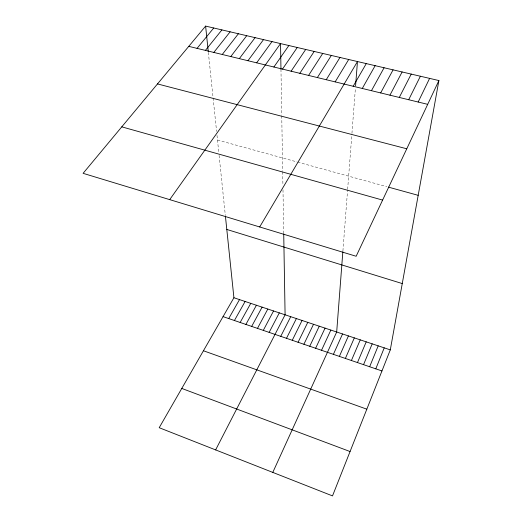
<?xml version="1.0" encoding="UTF-8"?>
<svg xmlns="http://www.w3.org/2000/svg" width="522" height="522" viewBox="0 0 522 522"><rect width="100%" height="100%" fill="white"/><g stroke="black" fill="none" stroke-linecap="round" stroke-linejoin="round"><path stroke-width="0.39" stroke-dasharray="2.61 1.96" d="M342.915 250.925L347.587 190.067M347.639 189.349L351.887 134.076M351.945 133.306L355.417 88.12M217.485 140.02L296.887 161.898M297.618 162.101L386.854 186.693M208.35 52.363L213.022 97.216M213.107 97.979L216.591 131.42M216.995 135.348L218.711 151.791M219.083 155.386L225.321 215.266M280.966 69.25L281.736 115.062M281.75 115.832L282.676 171.125M282.689 171.842L282.911 185.056M282.989 189.773L283.714 232.975"/><path stroke-width="0.78" d="M342.85 251.715L336.683 332.005L272.797 472.403M355.593 85.791L357.459 61.537L259.682 226.966M225.406 216.062L233.915 297.742L159.203 427.707L332.507 495.9L390.293 349.877L438.898 80.551L205.616 26.1L83.102 173.33L356.154 256.263L438.898 80.551M375.788 368.839L384.231 347.854M369.654 366.744L378.196 345.845M363.547 364.656L372.193 343.841M357.459 362.575L366.209 341.851M351.404 360.506L360.252 339.861M345.375 358.444L354.327 337.884M339.372 356.389L348.422 335.92M333.395 354.347L342.543 333.956M321.519 350.288L330.857 330.061M315.621 348.265L325.049 328.129M309.742 346.262L319.268 326.198M303.895 344.259L313.513 324.279M418.161 102.025L429.613 78.378M298.069 342.269L307.778 322.368M292.268 340.285L302.068 320.469M408.693 99.728L420.386 76.225M286.493 338.308L296.385 318.57M280.745 336.344L290.728 316.684M399.284 97.444L411.225 74.091M215.625 449.912L285.09 314.805L283.727 233.771M269.143 332.377L279.303 312.874M389.941 95.18L402.116 71.964M263.297 330.38L273.548 310.955M257.476 328.39L267.812 309.044M380.662 92.929L393.073 69.85M251.676 326.407L262.103 307.145M245.901 324.436L256.413 305.246M371.442 90.691L384.081 67.756M240.153 322.465L250.756 303.36M234.43 320.508L245.118 301.481M362.281 88.466L375.148 65.668M228.734 318.564L239.5 299.608M353.185 86.26L366.274 63.599M335.163 81.882L348.696 59.495M326.237 79.722L339.985 57.459M317.376 77.569L331.333 55.443M308.567 75.429L322.733 53.433M299.817 73.308L314.192 51.443M291.119 71.194L305.696 49.459M282.48 69.1L297.259 47.489M273.893 67.018L288.868 45.531M169.702 199.632L280.536 43.587L280.966 69.25M256.628 62.829L272.001 41.597M247.957 60.722L263.519 39.613M239.337 58.627L255.088 37.649M230.77 56.552L246.717 35.692M222.261 54.484L238.391 33.747M213.805 52.435L230.124 31.822M205.407 50.393L221.902 29.904M197.055 48.37L213.733 27.992M188.762 46.354L427.694 104.341M157.5 83.925L406.762 148.783M388.407 187.124L418.181 195.326M121.783 126.853L382.6 200.089M226.796 229.445L402.26 283.563M233.915 297.742L390.293 349.877M223.057 316.626L381.954 370.946M203.436 350.758L366.829 409.17M181.78 388.44L350.06 451.537M205.616 26.1L208.271 51.593"/></g></svg>
